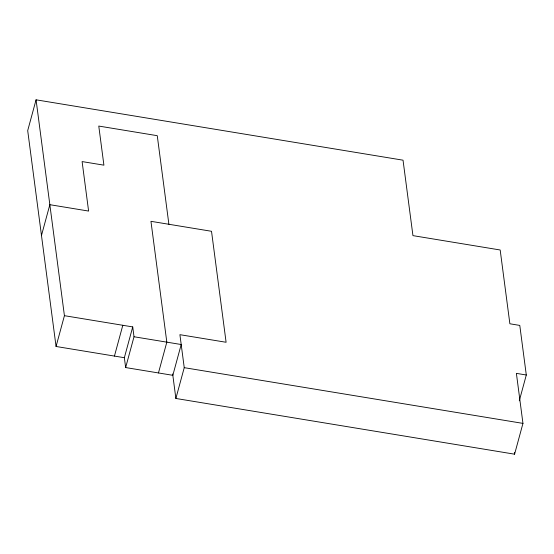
<?xml version="1.0" encoding="UTF-8"?>
<svg xmlns="http://www.w3.org/2000/svg" width="554" height="554" viewBox="0 0 554 554"><rect width="100%" height="100%" fill="white"/><g stroke="black" fill="none" stroke-linecap="round" stroke-linejoin="round"><path stroke-width="0.83" d="M36.065 99.817L27.7 130.612L56.058 346.479L124.352 357.711L125.647 367.558L172.834 375.314L181.2 344.519L134.013 336.756L132.725 326.915L64.423 315.683L36.065 99.817L403.035 160.182L412.945 235.63L500.179 249.986L509.874 323.778L519.784 325.413L526.3 375.003L519.292 400.805M41.474 235.485L49.846 204.689L88.605 211.067L82.103 161.581L103.91 165.168L98.771 126.063L157.26 135.682L168.894 224.273M56.058 346.479L64.423 315.683M114.443 356.084L122.808 325.281M124.352 357.711L132.725 326.915M125.647 367.558L134.013 336.756M158.458 372.953L166.823 342.157L150.951 221.323L211.517 231.288L226.101 342.275L179.905 334.678L184.24 367.669L175.874 398.464L514.59 454.183L522.955 423.388L516.39 373.368L526.3 375.003M184.24 367.669L522.955 423.388M514.368 452.486L514.59 454.183M172.654 373.936L175.874 398.464"/></g></svg>
